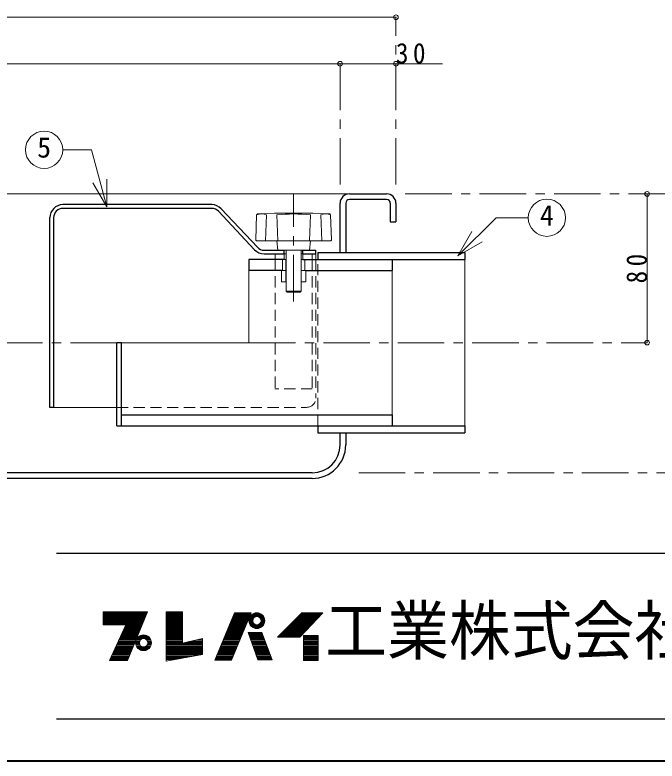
# Model space of a CAD drawing. Units: millimetres at full size, sheet at 1:5; details may follow other scales. Extents: x -1061 to 964, y -679 to 726.
# Drawn here: x -71.2 to 273.9, y -679 to -277.8 of the extents above; entities that cross this region are included whole.
import ezdxf
from ezdxf.enums import TextEntityAlignment as Align

# ---------------------------------------------------------------- set-up
doc = ezdxf.new("R2010")
doc.units = ezdxf.units.MM
doc.header["$LTSCALE"] = 5
doc.header["$PDMODE"] = 32
doc.header["$PDSIZE"] = 2.5
doc.linetypes.add('CHAIN1', pattern=[8, 5, -1, 1, -1])
doc.linetypes.add('DASHED1', pattern=[1.8, 1.2, -0.6])
doc.layers.add('0-0', color=4, linetype='Continuous', lineweight=9)
doc.styles.add('ＭＳ ゴシック', font='')
doc.styles.get('ＭＳ ゴシック').set_extended_font_data('MS Gothic')

msp = doc.modelspace()

# ---------------------------------------------------------------- linework, layer by layer
at = {"layer": '0-0'}
for p, q in [((-326.401, -279.043), (133.599, -279.043)), ((-296.401, -304.043), (103.599, -304.043)), ((158.599, -304.043), (103.599, -304.043)), ((108.599, -374.043), (-301.401, -374.043)), ((268.599, -374.043), (268.599, -454.043)), ((74.599, -409.318), (74.499, -409.318)), ((82.699, -409.318), (82.599, -409.318)), ((54.599, -454.043), (54.599, -415.318)), ((-13.901, -454.043), (54.599, -454.043))]:
    msp.add_line(p, q, dxfattribs=at)
at = {"layer": '0-0', "linetype": 'CHAIN1'}
for p, q in [((133.599, -369.043), (133.599, -279.043)), ((103.599, -369.043), (103.599, -304.043)), ((78.599, -431.818), (78.599, -374.318)), ((138.576, -374.043), (293.599, -374.043)), ((-16.401, -454.043), (-286.401, -454.043)), ((54.599, -454.043), (268.599, -454.043)), ((113.599, -524.043), (293.599, -524.043))]:
    msp.add_line(p, q, dxfattribs=at)
at = {"layer": '0-0', "color": 7, "lineweight": 18}
for p, q in [((-29.996, -350.316), (-45.498, -350.316)), ((-21.765, -381.033), (-29.996, -350.316)), ((-21.765, -381.033), (-29.265, -368.042)), ((-21.765, -381.033), (-21.765, -366.033)), ((59.208, -384.771), (68.359, -384.33)), ((88.358, -384.318), (68.84, -384.318)), ((97.991, -384.771), (88.84, -384.33)), ((58.732, -385.253), (58.248, -398.8)), ((63.476, -399.318), (63.976, -385.318)), ((69.61, -385.318), (70.11, -399.318)), ((87.589, -385.318), (87.089, -399.318)), ((93.722, -399.318), (93.222, -385.318)), ((98.467, -385.253), (98.951, -398.8)), ((166.948, -407.337), (187.413, -386.872)), ((187.413, -386.872), (204.718, -386.872)), ((166.948, -407.337), (174.448, -394.346)), ((98.451, -399.318), (58.748, -399.318)), ((69.599, -399.318), (70.099, -404.318)), ((87.599, -399.318), (87.099, -404.318)), ((166.948, -407.337), (179.938, -399.837)), ((83.599, -404.318), (73.599, -404.318)), ((74.599, -426.318), (74.599, -404.318)), ((82.599, -426.318), (82.599, -404.318)), ((68.599, -409.318), (68.599, -406.318)), ((73.599, -406.318), (74.599, -406.318)), ((73.599, -406.318), (73.599, -409.318)), ((82.599, -406.318), (83.599, -406.318)), ((83.599, -406.318), (83.599, -409.318)), ((88.599, -409.318), (88.599, -406.318)), ((90.599, -409.318), (90.599, -406.318)), ((72.599, -415.318), (72.599, -409.318)), ((73.599, -409.318), (74.499, -409.318)), ((74.499, -421.318), (74.499, -409.318)), ((82.699, -409.318), (83.599, -409.318)), ((82.699, -421.318), (82.699, -409.318)), ((84.599, -415.318), (84.599, -409.318)), ((170.599, -409.318), (170.599, -498.768)), ((72.099, -421.318), (72.099, -415.318)), ((84.599, -415.318), (85.099, -415.318)), ((85.099, -421.318), (85.099, -415.318)), ((131.599, -492.768), (131.599, -415.318)), ((72.099, -421.318), (74.499, -421.318)), ((82.699, -421.318), (85.099, -421.318)), ((74.599, -426.318), (82.599, -426.318)), ((74.599, -426.318), (75.099, -426.818)), ((75.099, -426.818), (82.099, -426.818)), ((82.099, -426.818), (82.599, -426.318)), ((-16.401, -488.818), (-50.401, -488.818)), ((-23.686, -599.143), (0.018, -599.143)), ((-23.686, -599.353), (-0.069, -599.353)), ((-23.686, -599.668), (-0.199, -599.668)), ((-23.686, -599.983), (-0.329, -599.983)), ((-23.686, -600.298), (-0.459, -600.298)), ((-23.686, -600.718), (-0.633, -600.718)), ((-0.763, -601.033), (-23.686, -601.033)), ((-23.686, -601.348), (-0.894, -601.348)), ((-23.686, -601.663), (-1.024, -601.663)), ((-10.666, -624.973), (0.149, -598.828)), ((10.124, -598.723), (10.124, -625.288)), ((18.839, -598.723), (10.124, -598.723)), ((10.124, -599.143), (18.839, -599.143)), ((10.124, -599.353), (18.839, -599.353)), ((10.124, -599.668), (18.839, -599.668)), ((10.124, -599.983), (18.839, -599.983)), ((10.124, -600.298), (18.839, -600.298)), ((10.124, -600.718), (18.839, -600.718)), ((10.124, -601.033), (18.839, -601.033)), ((10.124, -601.348), (18.839, -601.348)), ((10.124, -601.663), (18.839, -601.663)), ((46.769, -599.248), (36.269, -624.763)), ((45.194, -624.763), (55.799, -599.248)), ((45.775, -601.663), (54.795, -601.663)), ((45.904, -601.348), (54.926, -601.348)), ((46.034, -601.033), (55.057, -601.033)), ((46.164, -600.718), (55.188, -600.718)), ((46.337, -600.298), (55.362, -600.298)), ((46.466, -599.983), (55.484, -599.983)), ((46.596, -599.668), (55.624, -599.668)), ((46.769, -599.248), (55.799, -599.248)), ((55.091, -601.558), (57.803, -601.558)), ((55.421, -601.033), (62.266, -601.033)), ((55.775, -600.613), (61.913, -600.613)), ((56.383, -600.088), (61.305, -600.088)), ((57.12, -599.668), (60.567, -599.668)), ((62.596, -601.558), (59.884, -601.558)), ((80.684, -601.663), (91.986, -601.663)), ((80.999, -601.348), (92.279, -601.348)), ((81.314, -601.033), (92.571, -601.033)), ((81.629, -600.718), (92.864, -600.718)), ((81.944, -612.478), (94.229, -599.248)), ((82.049, -600.298), (93.254, -600.298)), ((82.364, -599.983), (93.546, -599.983)), ((82.679, -599.668), (93.839, -599.668)), ((-23.686, -601.978), (-1.154, -601.978)), ((-23.686, -602.293), (-1.285, -602.293)), ((-23.686, -602.503), (-1.372, -602.503)), ((-23.686, -602.923), (-1.545, -602.923)), ((-23.686, -603.238), (-1.676, -603.238)), ((-23.686, -603.553), (-1.806, -603.553)), ((-23.686, -603.868), (-1.936, -603.868)), ((-23.686, -604.183), (-2.066, -604.183)), ((-23.686, -604.498), (-2.197, -604.498)), ((-23.686, -604.813), (-2.327, -604.813)), ((-23.686, -605.128), (-2.457, -605.128)), ((-23.686, -605.443), (-2.588, -605.443)), ((-11.506, -605.863), (-23.686, -605.863)), ((-20.326, -624.973), (-11.506, -605.863)), ((-2.761, -605.863), (-11.506, -605.863)), ((10.124, -601.978), (18.839, -601.978)), ((10.124, -602.293), (18.839, -602.293)), ((10.124, -602.503), (18.839, -602.503)), ((10.124, -602.923), (18.839, -602.923)), ((10.124, -603.238), (18.839, -603.238)), ((10.124, -603.553), (18.839, -603.553)), ((10.124, -603.868), (18.839, -603.868)), ((10.124, -604.183), (18.839, -604.183)), ((10.124, -604.498), (18.839, -604.498)), ((10.124, -604.813), (18.839, -604.813)), ((10.124, -605.128), (18.839, -605.128)), ((10.124, -605.443), (18.839, -605.443)), ((10.124, -605.863), (18.839, -605.863)), ((44.046, -605.863), (53.049, -605.863)), ((44.219, -605.443), (53.224, -605.443)), ((44.349, -605.128), (53.355, -605.128)), ((44.479, -604.813), (53.486, -604.813)), ((44.608, -604.498), (53.617, -604.498)), ((44.738, -604.183), (53.747, -604.183)), ((44.879, -603.868), (53.878, -603.868)), ((44.997, -603.553), (54.009, -603.553)), ((45.127, -603.238), (54.14, -603.238)), ((45.256, -602.923), (54.271, -602.923)), ((45.429, -602.503), (54.446, -602.503)), ((45.516, -602.293), (54.533, -602.293)), ((45.645, -601.978), (54.664, -601.978)), ((54.594, -603.553), (56.594, -603.553)), ((54.614, -603.133), (56.633, -603.133)), ((54.626, -604.078), (56.656, -604.078)), ((54.7, -602.608), (56.802, -602.608)), ((54.725, -604.603), (56.854, -604.603)), ((54.896, -601.978), (57.237, -601.978)), ((54.896, -605.128), (57.237, -605.128)), ((55.149, -605.653), (58.036, -605.653)), ((62.539, -605.653), (59.651, -605.653)), ((62.791, -601.978), (60.45, -601.978)), ((62.791, -605.128), (60.45, -605.128)), ((62.962, -604.603), (60.834, -604.603)), ((62.987, -602.608), (60.886, -602.608)), ((63.061, -604.078), (61.032, -604.078)), ((63.073, -603.133), (61.054, -603.133)), ((61.094, -603.553), (63.094, -603.553)), ((76.484, -605.863), (88.086, -605.863)), ((76.904, -605.443), (88.476, -605.443)), ((77.219, -605.128), (88.769, -605.128)), ((77.534, -604.813), (89.061, -604.813)), ((77.849, -604.498), (89.354, -604.498)), ((78.164, -604.183), (89.646, -604.183)), ((78.479, -603.868), (89.939, -603.868)), ((78.794, -603.553), (90.231, -603.553)), ((79.109, -603.238), (90.554, -603.238)), ((79.424, -602.923), (90.816, -602.923)), ((79.844, -602.503), (91.206, -602.503)), ((80.054, -602.293), (91.401, -602.293)), ((80.369, -601.978), (91.694, -601.978)), ((-4.282, -609.538), (-13.203, -609.538)), ((-4.108, -609.118), (-12.976, -609.118)), ((-12.766, -608.593), (-3.891, -608.593)), ((-3.717, -608.173), (-12.573, -608.173)), ((-3.5, -607.648), (-12.33, -607.648)), ((-3.369, -607.333), (-12.185, -607.333)), ((-3.196, -606.913), (-11.991, -606.913)), ((-3.065, -606.598), (-11.846, -606.598)), ((-2.892, -606.178), (-11.652, -606.178)), ((10.124, -606.178), (18.839, -606.178)), ((10.124, -606.598), (18.839, -606.598)), ((10.124, -606.913), (18.839, -606.913)), ((10.124, -607.333), (18.839, -607.333)), ((10.124, -607.648), (18.839, -607.648)), ((10.124, -608.173), (18.839, -608.173)), ((10.124, -608.593), (18.839, -608.593)), ((10.124, -609.118), (18.839, -609.118)), ((10.124, -609.538), (18.839, -609.538)), ((42.534, -609.538), (51.522, -609.538)), ((42.707, -609.118), (51.696, -609.118)), ((42.923, -608.593), (51.915, -608.593)), ((43.096, -608.173), (52.089, -608.173)), ((43.312, -607.648), (52.307, -607.648)), ((43.441, -607.333), (52.438, -607.333)), ((43.614, -606.913), (52.613, -606.913)), ((43.744, -606.598), (52.744, -606.598)), ((43.917, -606.178), (52.918, -606.178)), ((55.501, -606.178), (62.186, -606.178)), ((55.879, -606.598), (61.809, -606.598)), ((56.709, -607.228), (60.978, -607.228)), ((57.706, -607.648), (59.981, -607.648)), ((67.034, -624.658), (61.574, -609.853)), ((72.809, -609.538), (84.674, -609.538)), ((73.229, -609.118), (85.064, -609.118)), ((73.754, -608.593), (85.551, -608.593)), ((74.174, -608.173), (85.941, -608.173)), ((74.699, -607.648), (86.429, -607.648)), ((75.014, -607.333), (86.721, -607.333)), ((75.434, -606.913), (87.111, -606.913)), ((75.749, -606.598), (87.404, -606.598)), ((76.169, -606.178), (87.794, -606.178)), ((-6.062, -613.843), (-15.189, -613.843)), ((-5.845, -613.318), (-14.947, -613.318)), ((-5.671, -612.898), (-14.753, -612.898)), ((-5.454, -612.373), (-14.511, -612.373)), ((-14.317, -611.953), (-5.281, -611.953)), ((-5.063, -611.428), (-14.075, -611.428)), ((-4.846, -610.903), (-13.833, -610.903)), ((-4.673, -610.483), (-13.639, -610.483)), ((-13.396, -609.958), (-4.455, -609.958)), ((-6.004, -613.843), (-3.663, -613.843)), ((-5.751, -613.318), (-2.864, -613.318)), ((-5.479, -612.898), (1.366, -612.898)), ((-5.021, -612.373), (0.909, -612.373)), ((-4.517, -611.953), (0.405, -611.953)), ((-3.52, -611.428), (-0.593, -611.428)), ((1.639, -613.318), (-1.249, -613.318)), ((1.891, -613.843), (-0.45, -613.843)), ((10.124, -609.958), (18.839, -609.958)), ((10.124, -610.483), (18.839, -610.483)), ((10.124, -610.903), (18.839, -610.903)), ((10.124, -611.428), (18.839, -611.428)), ((10.124, -611.953), (18.839, -611.953)), ((10.124, -612.373), (18.839, -612.373)), ((10.124, -612.898), (18.839, -612.898)), ((10.124, -613.318), (18.839, -613.318)), ((10.124, -613.843), (18.839, -613.843)), ((29.654, -613.843), (26.832, -613.843)), ((40.762, -613.843), (49.732, -613.843)), ((40.979, -613.318), (49.951, -613.318)), ((41.151, -612.898), (50.125, -612.898)), ((41.367, -612.373), (50.343, -612.373)), ((41.54, -611.953), (50.518, -611.953)), ((41.756, -611.428), (50.736, -611.428)), ((41.972, -610.903), (50.954, -610.903)), ((42.149, -610.483), (51.129, -610.483)), ((42.359, -609.958), (51.347, -609.958)), ((54.26, -609.958), (61.612, -609.958)), ((54.443, -610.483), (61.806, -610.483)), ((54.589, -610.903), (61.961, -610.903)), ((54.771, -611.428), (62.154, -611.428)), ((54.953, -611.953), (62.348, -611.953)), ((55.099, -612.373), (62.503, -612.373)), ((55.282, -612.898), (62.697, -612.898)), ((55.428, -613.318), (62.852, -613.318)), ((55.61, -613.843), (63.045, -613.843)), ((69.869, -612.478), (81.944, -612.478)), ((70.394, -611.953), (82.431, -611.953)), ((70.919, -611.428), (82.919, -611.428)), ((71.444, -610.903), (83.406, -610.903)), ((71.864, -610.483), (83.796, -610.483)), ((72.389, -609.958), (84.284, -609.958)), ((83.834, -611.953), (91.814, -611.953)), ((83.834, -612.373), (91.814, -612.373)), ((83.834, -612.898), (91.814, -612.898)), ((83.834, -613.318), (91.814, -613.318)), ((83.834, -613.843), (91.814, -613.843)), ((-7.583, -617.518), (-16.886, -617.518)), ((-7.365, -616.993), (-16.643, -616.993)), ((-7.105, -616.363), (-16.336, -616.363)), ((-6.931, -615.943), (-16.159, -615.943)), ((-6.714, -615.418), (-15.916, -615.418)), ((-15.723, -614.998), (-6.54, -614.998)), ((-6.323, -614.473), (-15.48, -614.473)), ((-6.306, -615.418), (-4.306, -615.418)), ((-6.286, -614.998), (-4.267, -614.998)), ((-6.274, -615.943), (-4.244, -615.943)), ((-6.2, -614.473), (-4.098, -614.473)), ((-6.2, -616.363), (-4.098, -616.363)), ((-6.004, -616.993), (-3.663, -616.993)), ((-5.751, -617.518), (-2.864, -617.518)), ((1.639, -617.518), (-1.249, -617.518)), ((1.891, -616.993), (-0.45, -616.993)), ((2.087, -614.473), (-0.014, -614.473)), ((2.087, -616.363), (-0.014, -616.363)), ((2.161, -615.943), (0.132, -615.943)), ((2.173, -614.998), (0.154, -614.998)), ((0.194, -615.418), (2.194, -615.418)), ((10.124, -614.473), (18.839, -614.473)), ((10.124, -614.998), (18.839, -614.998)), ((10.124, -615.418), (18.839, -615.418)), ((10.124, -615.943), (29.654, -615.943)), ((10.124, -616.363), (29.654, -616.363)), ((10.124, -616.993), (29.654, -616.993)), ((10.124, -617.518), (29.654, -617.518)), ((29.654, -615.418), (19.779, -615.418)), ((29.654, -614.998), (21.66, -614.998)), ((29.654, -614.473), (24.011, -614.473)), ((39.25, -617.518), (48.205, -617.518)), ((39.466, -616.993), (48.423, -616.993)), ((39.725, -616.363), (48.685, -616.363)), ((39.898, -615.943), (48.86, -615.943)), ((40.114, -615.418), (49.079, -615.418)), ((40.287, -614.998), (49.252, -614.998)), ((40.503, -614.473), (49.471, -614.473)), ((55.829, -614.473), (63.277, -614.473)), ((56.012, -614.998), (63.471, -614.998)), ((56.158, -615.418), (63.626, -615.418)), ((56.34, -615.943), (63.82, -615.943)), ((56.486, -616.363), (63.974, -616.363)), ((56.705, -616.993), (64.207, -616.993)), ((56.887, -617.518), (64.4, -617.518)), ((83.834, -614.473), (91.814, -614.473)), ((83.834, -614.998), (91.814, -614.998)), ((83.834, -615.418), (91.814, -615.418)), ((83.834, -615.943), (91.814, -615.943)), ((83.834, -616.363), (91.814, -616.363)), ((83.834, -616.993), (91.814, -616.993)), ((83.834, -617.518), (91.814, -617.518)), ((-9.276, -621.613), (-18.776, -621.613)), ((-9.016, -620.983), (-18.485, -620.983)), ((-8.842, -620.563), (-18.291, -620.563)), ((-8.625, -620.038), (-18.049, -620.038)), ((-8.408, -619.513), (-17.806, -619.513)), ((-8.191, -618.988), (-17.564, -618.988)), ((-7.973, -618.463), (-17.322, -618.463)), ((-7.8, -618.043), (-17.128, -618.043)), ((-5.399, -618.043), (1.286, -618.043)), ((-5.021, -618.463), (0.909, -618.463)), ((-4.362, -618.988), (0.25, -618.988)), ((-3.194, -619.513), (-0.919, -619.513)), ((10.124, -618.043), (29.654, -618.043)), ((10.124, -618.463), (29.654, -618.463)), ((10.124, -618.988), (29.654, -618.988)), ((10.124, -619.513), (29.654, -619.513)), ((10.124, -620.038), (29.654, -620.038)), ((10.124, -620.563), (29.654, -620.563)), ((10.124, -620.983), (29.654, -620.983)), ((10.124, -621.613), (29.654, -621.613)), ((37.565, -621.613), (46.503, -621.613)), ((37.824, -620.983), (46.765, -620.983)), ((37.997, -620.563), (46.939, -620.563)), ((38.213, -620.038), (47.158, -620.038)), ((38.429, -619.513), (47.376, -619.513)), ((38.645, -618.988), (47.594, -618.988)), ((38.861, -618.463), (47.812, -618.463)), ((39.034, -618.043), (47.987, -618.043)), ((57.059, -618.043), (64.594, -618.043)), ((57.216, -618.463), (64.749, -618.463)), ((57.398, -618.988), (64.943, -618.988)), ((57.581, -619.513), (65.136, -619.513)), ((57.763, -620.038), (65.33, -620.038)), ((57.946, -620.563), (65.523, -620.563)), ((58.092, -620.983), (65.678, -620.983)), ((58.31, -621.613), (65.911, -621.613)), ((83.834, -618.043), (91.814, -618.043)), ((83.834, -618.463), (91.814, -618.463)), ((83.834, -618.988), (91.814, -618.988)), ((83.834, -619.513), (91.814, -619.513)), ((83.834, -620.038), (91.814, -620.038)), ((83.834, -620.563), (91.814, -620.563)), ((83.834, -620.983), (91.814, -620.983)), ((83.834, -621.613), (91.814, -621.613)), ((-20.326, -624.973), (-10.666, -624.973)), ((-10.449, -624.448), (-20.084, -624.448)), ((-10.189, -623.818), (-19.793, -623.818)), ((-9.971, -623.293), (-19.551, -623.293)), ((-9.754, -622.768), (-19.309, -622.768)), ((-9.494, -622.138), (-19.018, -622.138)), ((10.124, -622.138), (27.356, -622.138)), ((10.124, -622.768), (23.91, -622.768)), ((10.124, -623.293), (21.037, -623.293)), ((10.124, -623.818), (18.165, -623.818)), ((10.124, -624.448), (14.719, -624.448)), ((45.194, -624.763), (36.269, -624.763)), ((36.398, -624.448), (45.325, -624.448)), ((36.658, -623.818), (45.586, -623.818)), ((36.874, -623.293), (45.805, -623.293)), ((37.09, -622.768), (46.023, -622.768)), ((37.349, -622.138), (46.285, -622.138)), ((58.529, -622.138), (66.104, -622.138)), ((58.712, -622.768), (66.337, -622.768)), ((58.894, -623.293), (66.53, -623.293)), ((59.077, -623.818), (66.724, -623.818)), ((59.296, -624.448), (66.956, -624.448)), ((59.369, -624.658), (67.034, -624.658)), ((83.834, -622.138), (91.814, -622.138)), ((83.834, -622.768), (91.814, -622.768)), ((83.834, -623.293), (91.814, -623.293)), ((83.834, -623.818), (91.814, -623.818)), ((83.834, -624.448), (91.814, -624.448))]:
    msp.add_line(p, q, dxfattribs=at)
at = {"layer": '0-0', "color": 5, "lineweight": 25}
for p, q in [((108.599, -374.043), (128.576, -374.043)), ((128.576, -377.043), (108.599, -377.043)), ((34.57, -379.818), (-45.401, -379.818)), ((103.599, -405.543), (103.599, -379.043)), ((106.599, -379.043), (106.599, -405.543)), ((130.576, -379.043), (130.576, -389.043)), ((133.576, -379.043), (133.576, -389.043)), ((34.57, -381.818), (-45.401, -381.818)), ((38.215, -383.396), (57.66, -404.109)), ((59.118, -402.741), (39.673, -382.027)), ((-52.401, -488.818), (-52.401, -386.818)), ((-50.401, -386.818), (-50.401, -488.818)), ((130.576, -389.043), (133.576, -389.043)), ((62.764, -404.318), (73.599, -404.318)), ((73.599, -406.318), (73.599, -404.318)), ((83.599, -404.318), (90.599, -404.318)), ((83.599, -406.318), (83.599, -404.318)), ((90.599, -406.318), (90.599, -404.318)), ((62.764, -406.318), (73.599, -406.318)), ((83.599, -406.318), (90.599, -406.318)), ((91.599, -405.543), (170.599, -405.543)), ((91.599, -405.543), (91.599, -409.318)), ((170.599, -405.543), (170.599, -409.318)), ((73.576, -409.318), (54.599, -409.318)), ((54.599, -409.318), (54.599, -415.318)), ((83.599, -409.318), (170.599, -409.318)), ((131.599, -409.318), (131.599, -415.318)), ((72.599, -415.318), (54.599, -415.318)), ((85.099, -415.318), (131.599, -415.318)), ((-13.901, -454.043), (-16.401, -454.043)), ((-16.401, -498.768), (-16.401, -454.043)), ((-13.901, -498.768), (-13.901, -454.043)), ((-50.401, -488.818), (-52.401, -488.818)), ((-13.901, -492.768), (131.599, -492.768)), ((131.599, -492.768), (131.599, -498.768)), ((-16.401, -498.768), (170.599, -498.768)), ((91.599, -498.768), (91.599, -502.543)), ((170.599, -498.768), (170.599, -502.543)), ((91.599, -502.543), (170.599, -502.543)), ((103.599, -509.043), (103.599, -502.543)), ((106.599, -502.543), (106.599, -509.043)), ((88.599, -524.043), (-82.628, -524.043)), ((88.599, -527.043), (-83.763, -527.043))]:
    msp.add_line(p, q, dxfattribs=at)
at = {"layer": '0-0', "linetype": 'DASHED1'}
for p, q in [((68.599, -409.318), (68.599, -478.818)), ((88.599, -409.318), (88.599, -478.818)), ((90.599, -409.318), (90.599, -483.818)), ((72.599, -415.318), (74.599, -415.318)), ((82.599, -415.318), (84.599, -415.318)), ((74.599, -421.318), (74.499, -421.318)), ((82.699, -421.318), (82.599, -421.318)), ((88.576, -478.818), (68.576, -478.818)), ((-16.401, -488.818), (85.576, -488.818))]:
    msp.add_line(p, q, dxfattribs=at)
at = {"layer": '0-0', "color": 7, "linetype": 'DASHED1', "lineweight": 18}
msp.add_line((91.599, -498.768), (91.599, -409.318), dxfattribs=at)
at = {"layer": '0-0', "color": 6, "lineweight": 25}
for p, q in [((-48.901, -567.258), (941.099, -567.258)), ((941.099, -656.543), (-48.901, -656.543))]:
    msp.add_line(p, q, dxfattribs=at)
at = {"layer": '0-0', "color": 1, "lineweight": 40}
msp.add_line((963.599, -679.043), (-1061.401, -679.043), dxfattribs=at)
at = {"layer": '0-0', "color": 7, "lineweight": 18}
for points in [[(-23.686, -605.863), (-23.686, -598.828), (0.149, -598.828)], [(10.124, -625.288), (29.654, -621.718), (29.654, -613.213), (18.839, -615.628), (18.839, -598.723)], [(69.869, -612.478), (83.099, -599.248), (94.229, -599.248)], [(59.369, -624.658), (54.224, -609.853), (61.574, -609.853)]]:
    msp.add_lwpolyline(points, dxfattribs=at)
msp.add_lwpolyline([(83.834, -611.428), (83.834, -624.973), (91.814, -624.973), (91.814, -611.428)], close=True, dxfattribs=at)
for centre, radius in [((-55.498, -350.316), 10), ((214.718, -386.872), 10), ((58.844, -603.553), 4.25), ((58.844, -603.553), 2.25), ((-2.056, -615.418), 4.25), ((-2.056, -615.418), 2.25)]:
    msp.add_circle(centre, radius, dxfattribs=at)
at = {"layer": '0-0', "color": 5, "lineweight": 25}
for centre, radius, start, end in [((108.599, -379.043), 5, 90, 180), ((108.599, -379.043), 2, 90, 180), ((128.576, -379.043), 5, 0, 90), ((128.576, -379.043), 2, 0, 90), ((-45.401, -386.818), 7, 90, 180), ((34.57, -386.818), 7, 43.19126, 90), ((-45.401, -386.818), 5, 90, 180), ((34.57, -386.818), 5, 43.19126, 90), ((62.764, -399.318), 7, 223.19126, 270), ((62.764, -399.318), 5, 223.19126, 270), ((88.599, -509.043), 18, 270, 0), ((88.599, -509.043), 15, 270, 0)]:
    msp.add_arc(centre, radius, start, end, dxfattribs=at)
at = {"layer": '0-0', "color": 7, "lineweight": 18}
for centre, radius, start, end in [((61.353, -391.95), 7.132, 68.41749, 111.58251), ((59.232, -385.271), 0.5, 92.76051, 177.95459), ((68.84, -394.318), 10, 90, 92.76051), ((78.599, -465.874), 81.055, 83.6327, 96.3673), ((88.358, -394.318), 10, 87.23949, 90), ((95.846, -391.95), 7.132, 68.41749, 111.58251), ((97.967, -385.271), 0.5, 2.04541, 87.23949), ((58.748, -398.818), 0.5, 177.95459, 270), ((98.451, -398.818), 0.5, 270, 2.04541)]:
    msp.add_arc(centre, radius, start, end, dxfattribs=at)
at = {"layer": '0-0', "linetype": 'DASHED1'}
msp.add_arc((85.599, -483.818), 5, 270, 0, dxfattribs=at)
at = {"layer": '0-0'}
for p in [(133.599, -279.043), (103.599, -304.043), (133.599, -304.043), (268.599, -374.043), (268.599, -454.043)]:
    msp.add_point(p, dxfattribs=at)

# ---------------------------------------------------------------- texts
at = {"layer": '0-0', "color": 7, "style": 'ＭＳ ゴシック'}
for s, p in [('5', (-59.248, -357.816)), ('4', (210.968, -394.372))]:
    msp.add_text(s, height=11, dxfattribs=at).set_placement(p, align=Align.BOTTOM_LEFT)
at = {"layer": '0-0', "color": 7, "style": 'ＭＳ ゴシック', "width": 0.95}
msp.add_text('工業株式会社', height=25.66, dxfattribs=at).set_placement((95.564, -629.4), align=Align.BOTTOM_LEFT)
at = {"layer": '0-0', "color": 7, "insert": (133.599, -304.043), "char_height": 11, "attachment_point": 7, "style": 'ＭＳ ゴシック'}
msp.add_mtext('\\T1.36;\\W0.9;30', dxfattribs=at)
at = {"layer": '0-0', "color": 7, "insert": (268.599, -422.168), "char_height": 11, "attachment_point": 7, "rotation": 90, "style": 'ＭＳ ゴシック'}
msp.add_mtext('\\T1.36;\\W0.9;80', dxfattribs=at)

doc.saveas('drawing.dxf')
